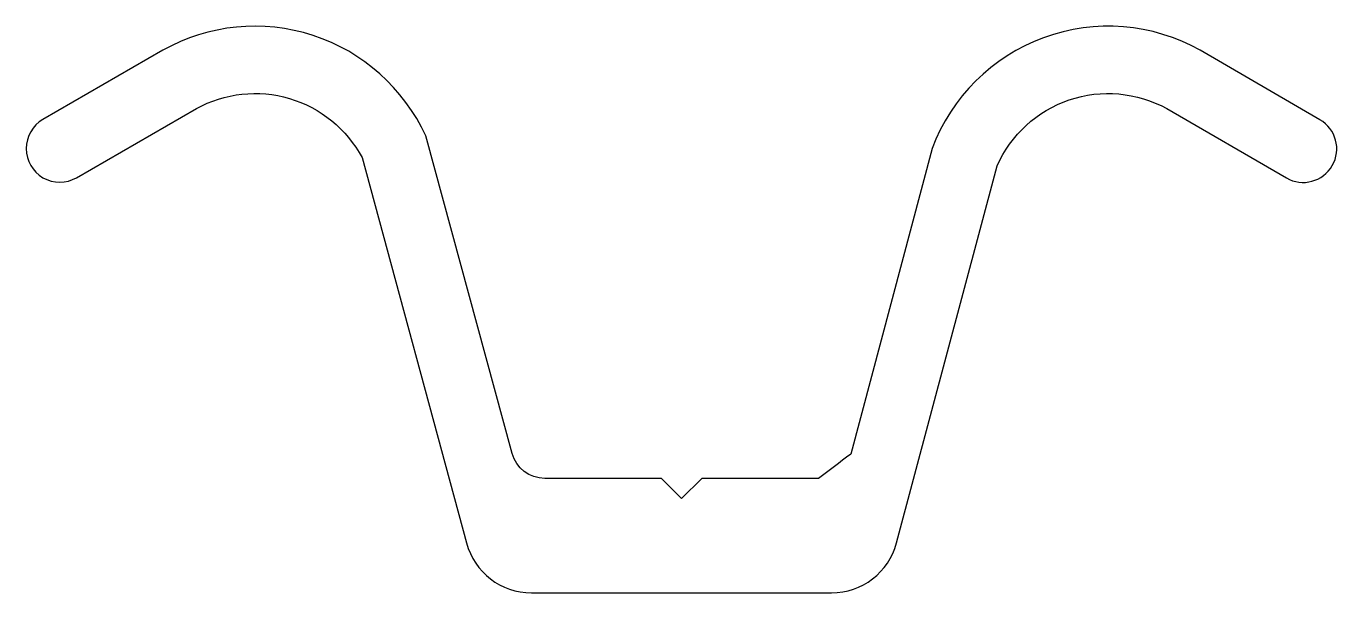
# Model space of a CAD drawing. Extents: x 137.8 to 157.3, y 215.2 to 223.6.
import ezdxf

# ---------------------------------------------------------------- set-up
doc = ezdxf.new("R2010")
doc.units = 0
doc.layers.add('ANA', color=220, linetype='CONTINUOUS')

msp = doc.modelspace()

# ---------------------------------------------------------------- linework, layer by layer
at = {"layer": 'ANA', "color": 0}
msp.add_lwpolyline([(149.574, 216.882), (147.837, 216.882), (147.537, 216.582), (147.237, 216.882), (145.501, 216.882, -0.339454), (145.018, 217.253), (143.732, 221.975, 0.438638), (139.82, 223.249), (138.038, 222.221, 1), (138.538, 221.355), (140.32, 222.383, -0.417936), (142.784, 221.653), (144.339, 215.923, 0.339454), (145.305, 215.182), (149.77, 215.182, 0.339454), (150.736, 215.923), (152.231, 221.529, -0.440537), (154.754, 222.383), (156.534, 221.351, 1), (157.034, 222.217), (155.254, 223.249, 0.460412), (151.265, 221.788), (150.053, 217.241, 0.002975)], format="xyb", close=True, dxfattribs=at)

doc.saveas('drawing.dxf')
